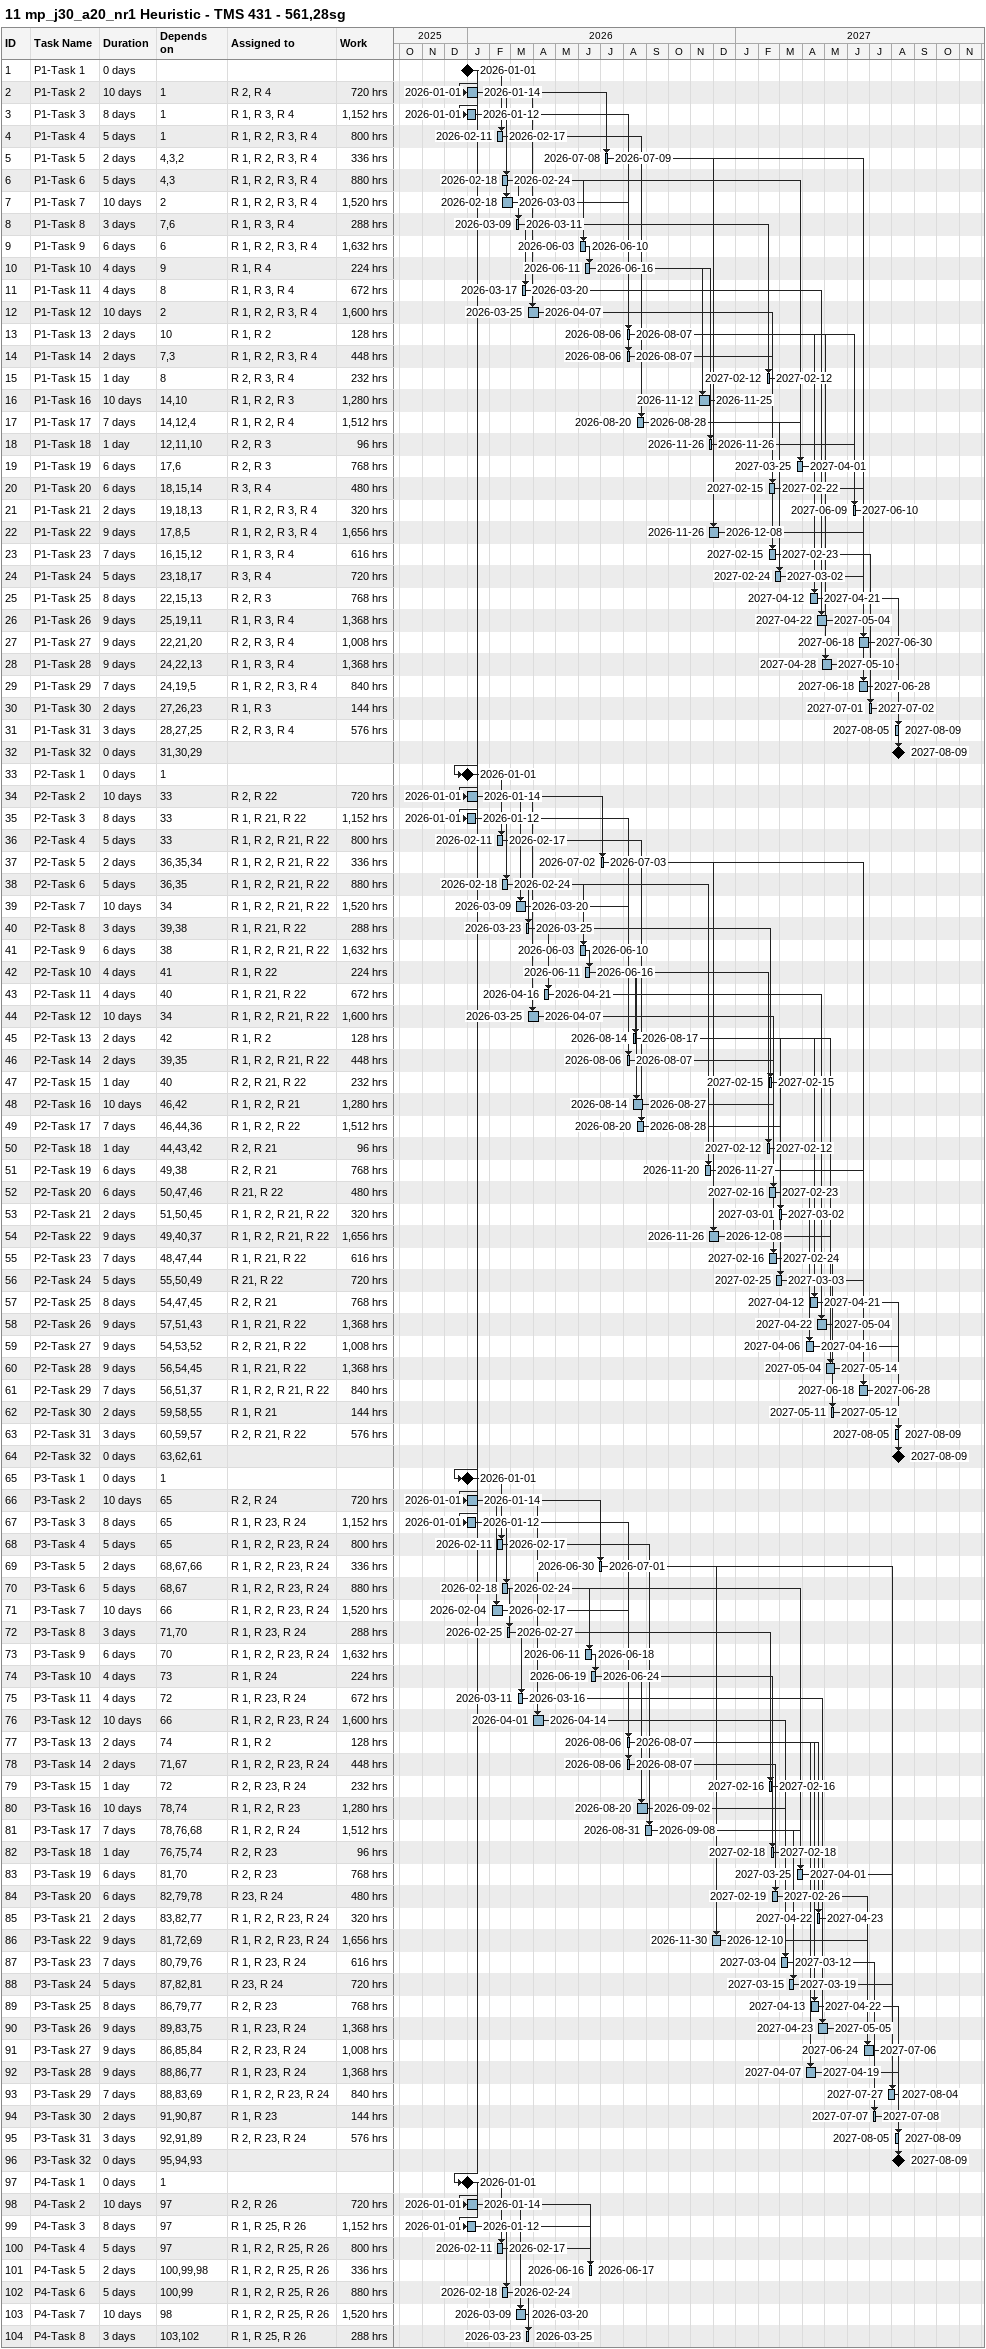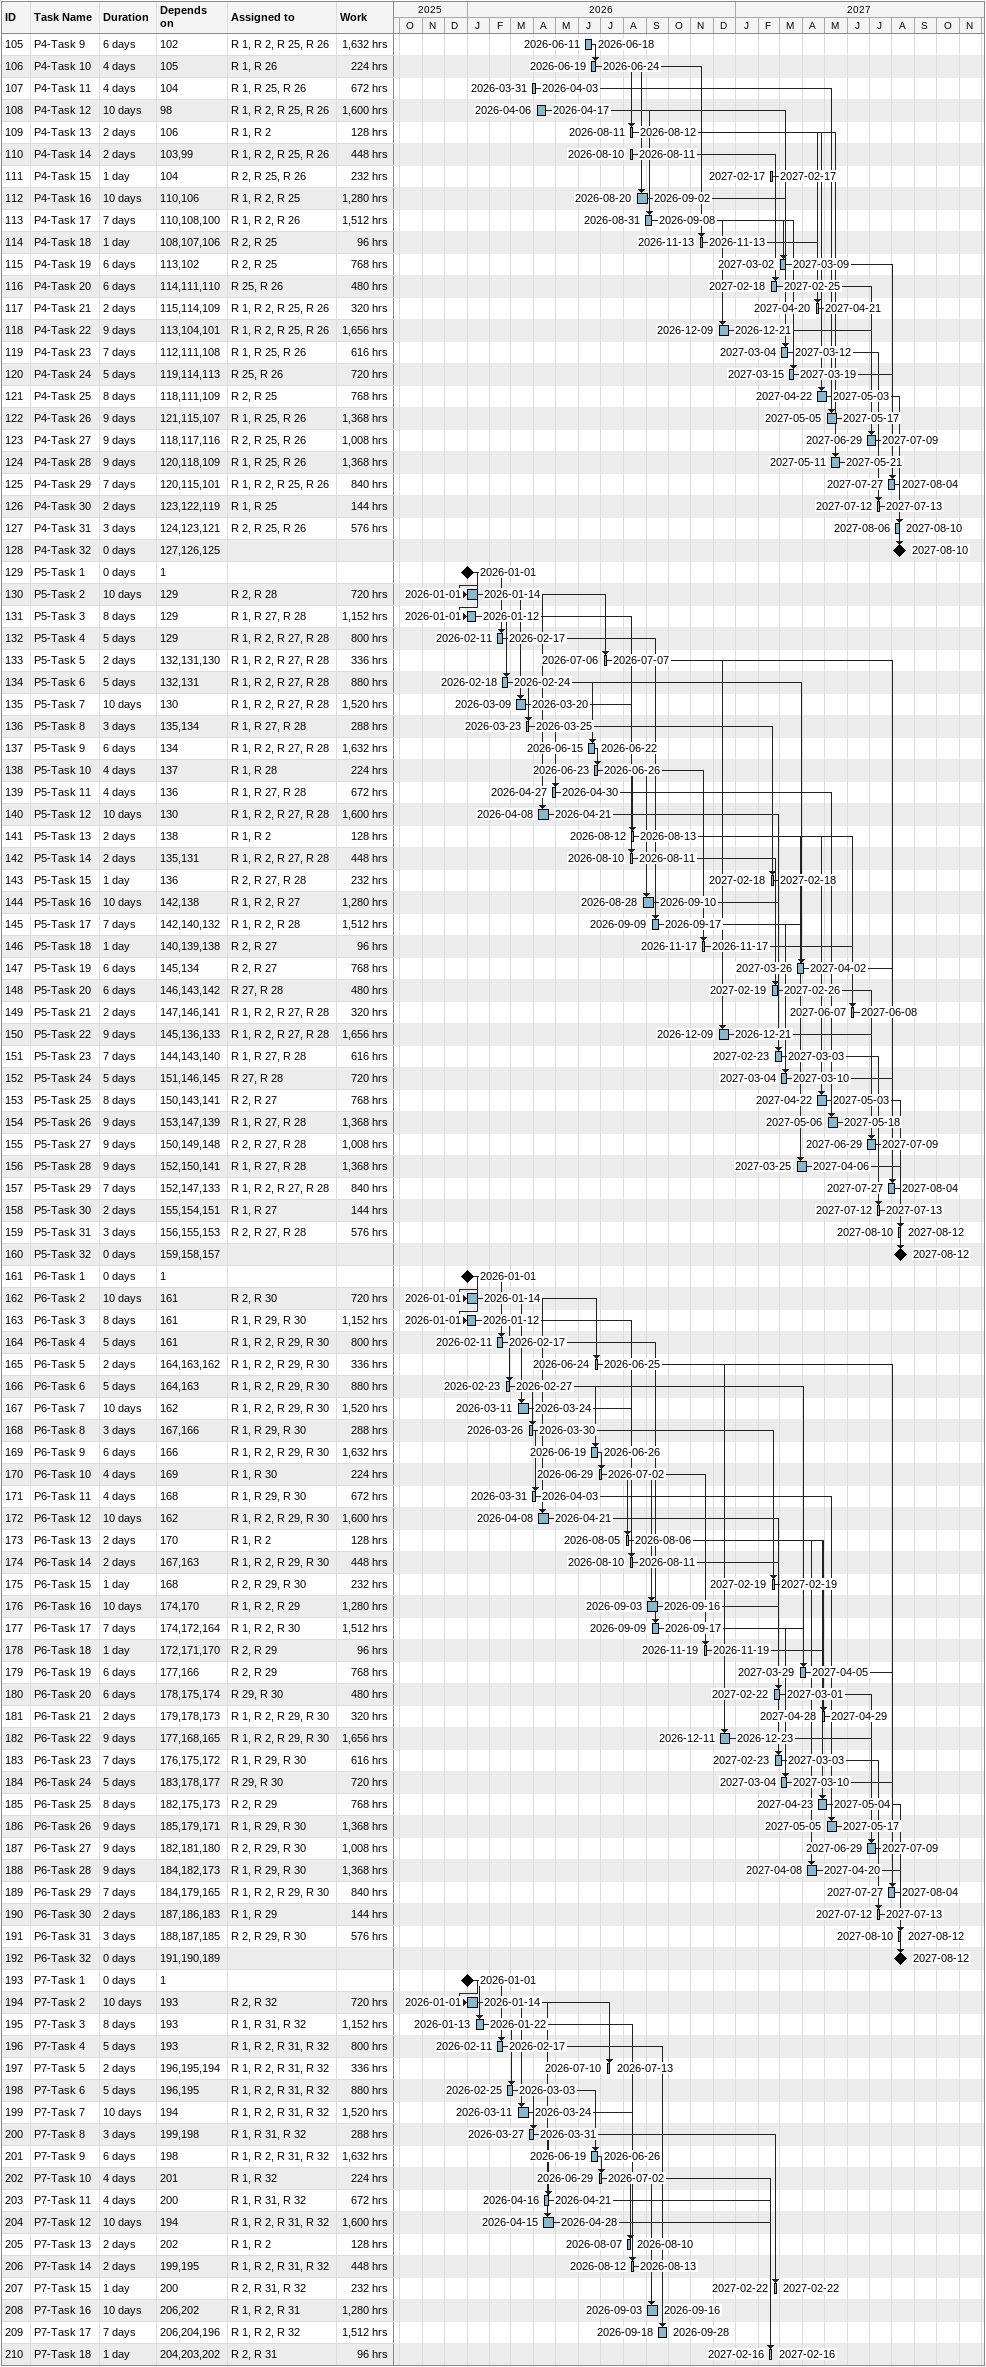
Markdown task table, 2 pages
11 mp_j30_a20_nr1 Heuristic - TMS 431 - 561,28sg

| ID | Task | Duration | Start | Finish | Predecessors | Resources | Work (h) |
|---|---|---|---|---|---|---|---|
| 1 | P1-Task 1 | 0d | 2026-01-01 | 2026-01-01 |  |  |  |
| 2 | P1-Task 2 | 10d | 2026-01-01 | 2026-01-14 | 1 | R 2, R 4 | 720 |
| 3 | P1-Task 3 | 8d | 2026-01-01 | 2026-01-12 | 1 | R 1, R 3, R 4 | 1152 |
| 4 | P1-Task 4 | 5d | 2026-02-11 | 2026-02-17 | 1 | R 1, R 2, R 3, R 4 | 800 |
| 5 | P1-Task 5 | 2d | 2026-07-08 | 2026-07-09 | 4, 3, 2 | R 1, R 2, R 3, R 4 | 336 |
| 6 | P1-Task 6 | 5d | 2026-02-18 | 2026-02-24 | 4, 3 | R 1, R 2, R 3, R 4 | 880 |
| 7 | P1-Task 7 | 10d | 2026-02-18 | 2026-03-03 | 2 | R 1, R 2, R 3, R 4 | 1520 |
| 8 | P1-Task 8 | 3d | 2026-03-09 | 2026-03-11 | 7, 6 | R 1, R 3, R 4 | 288 |
| 9 | P1-Task 9 | 6d | 2026-06-03 | 2026-06-10 | 6 | R 1, R 2, R 3, R 4 | 1632 |
| 10 | P1-Task 10 | 4d | 2026-06-11 | 2026-06-16 | 9 | R 1, R 4 | 224 |
| 11 | P1-Task 11 | 4d | 2026-03-17 | 2026-03-20 | 8 | R 1, R 3, R 4 | 672 |
| 12 | P1-Task 12 | 10d | 2026-03-25 | 2026-04-07 | 2 | R 1, R 2, R 3, R 4 | 1600 |
| 13 | P1-Task 13 | 2d | 2026-08-06 | 2026-08-07 | 10 | R 1, R 2 | 128 |
| 14 | P1-Task 14 | 2d | 2026-08-06 | 2026-08-07 | 7, 3 | R 1, R 2, R 3, R 4 | 448 |
| 15 | P1-Task 15 | 1d | 2027-02-12 | 2027-02-12 | 8 | R 2, R 3, R 4 | 232 |
| 16 | P1-Task 16 | 10d | 2026-11-12 | 2026-11-25 | 14, 10 | R 1, R 2, R 3 | 1280 |
| 17 | P1-Task 17 | 7d | 2026-08-20 | 2026-08-28 | 14, 12, 4 | R 1, R 2, R 4 | 1512 |
| 18 | P1-Task 18 | 1d | 2026-11-26 | 2026-11-26 | 12, 11, 10 | R 2, R 3 | 96 |
| 19 | P1-Task 19 | 6d | 2027-03-25 | 2027-04-01 | 17, 6 | R 2, R 3 | 768 |
| 20 | P1-Task 20 | 6d | 2027-02-15 | 2027-02-22 | 18, 15, 14 | R 3, R 4 | 480 |
| 21 | P1-Task 21 | 2d | 2027-06-09 | 2027-06-10 | 19, 18, 13 | R 1, R 2, R 3, R 4 | 320 |
| 22 | P1-Task 22 | 9d | 2026-11-26 | 2026-12-08 | 17, 8, 5 | R 1, R 2, R 3, R 4 | 1656 |
| 23 | P1-Task 23 | 7d | 2027-02-15 | 2027-02-23 | 16, 15, 12 | R 1, R 3, R 4 | 616 |
| 24 | P1-Task 24 | 5d | 2027-02-24 | 2027-03-02 | 23, 18, 17 | R 3, R 4 | 720 |
| 25 | P1-Task 25 | 8d | 2027-04-12 | 2027-04-21 | 22, 15, 13 | R 2, R 3 | 768 |
| 26 | P1-Task 26 | 9d | 2027-04-22 | 2027-05-04 | 25, 19, 11 | R 1, R 3, R 4 | 1368 |
| 27 | P1-Task 27 | 9d | 2027-06-18 | 2027-06-30 | 22, 21, 20 | R 2, R 3, R 4 | 1008 |
| 28 | P1-Task 28 | 9d | 2027-04-28 | 2027-05-10 | 24, 22, 13 | R 1, R 3, R 4 | 1368 |
| 29 | P1-Task 29 | 7d | 2027-06-18 | 2027-06-28 | 24, 19, 5 | R 1, R 2, R 3, R 4 | 840 |
| 30 | P1-Task 30 | 2d | 2027-07-01 | 2027-07-02 | 27, 26, 23 | R 1, R 3 | 144 |
| 31 | P1-Task 31 | 3d | 2027-08-05 | 2027-08-09 | 28, 27, 25 | R 2, R 3, R 4 | 576 |
| 32 | P1-Task 32 | 0d | 2027-08-09 | 2027-08-09 | 31, 30, 29 |  |  |
| 33 | P2-Task 1 | 0d | 2026-01-01 | 2026-01-01 | 1 |  |  |
| 34 | P2-Task 2 | 10d | 2026-01-01 | 2026-01-14 | 33 | R 2, R 22 | 720 |
| 35 | P2-Task 3 | 8d | 2026-01-01 | 2026-01-12 | 33 | R 1, R 21, R 22 | 1152 |
| 36 | P2-Task 4 | 5d | 2026-02-11 | 2026-02-17 | 33 | R 1, R 2, R 21, R 22 | 800 |
| 37 | P2-Task 5 | 2d | 2026-07-02 | 2026-07-03 | 36, 35, 34 | R 1, R 2, R 21, R 22 | 336 |
| 38 | P2-Task 6 | 5d | 2026-02-18 | 2026-02-24 | 36, 35 | R 1, R 2, R 21, R 22 | 880 |
| 39 | P2-Task 7 | 10d | 2026-03-09 | 2026-03-20 | 34 | R 1, R 2, R 21, R 22 | 1520 |
| 40 | P2-Task 8 | 3d | 2026-03-23 | 2026-03-25 | 39, 38 | R 1, R 21, R 22 | 288 |
| 41 | P2-Task 9 | 6d | 2026-06-03 | 2026-06-10 | 38 | R 1, R 2, R 21, R 22 | 1632 |
| 42 | P2-Task 10 | 4d | 2026-06-11 | 2026-06-16 | 41 | R 1, R 22 | 224 |
| 43 | P2-Task 11 | 4d | 2026-04-16 | 2026-04-21 | 40 | R 1, R 21, R 22 | 672 |
| 44 | P2-Task 12 | 10d | 2026-03-25 | 2026-04-07 | 34 | R 1, R 2, R 21, R 22 | 1600 |
| 45 | P2-Task 13 | 2d | 2026-08-14 | 2026-08-17 | 42 | R 1, R 2 | 128 |
| 46 | P2-Task 14 | 2d | 2026-08-06 | 2026-08-07 | 39, 35 | R 1, R 2, R 21, R 22 | 448 |
| 47 | P2-Task 15 | 1d | 2027-02-15 | 2027-02-15 | 40 | R 2, R 21, R 22 | 232 |
| 48 | P2-Task 16 | 10d | 2026-08-14 | 2026-08-27 | 46, 42 | R 1, R 2, R 21 | 1280 |
| 49 | P2-Task 17 | 7d | 2026-08-20 | 2026-08-28 | 46, 44, 36 | R 1, R 2, R 22 | 1512 |
| 50 | P2-Task 18 | 1d | 2027-02-12 | 2027-02-12 | 44, 43, 42 | R 2, R 21 | 96 |
| 51 | P2-Task 19 | 6d | 2026-11-20 | 2026-11-27 | 49, 38 | R 2, R 21 | 768 |
| 52 | P2-Task 20 | 6d | 2027-02-16 | 2027-02-23 | 50, 47, 46 | R 21, R 22 | 480 |
| 53 | P2-Task 21 | 2d | 2027-03-01 | 2027-03-02 | 51, 50, 45 | R 1, R 2, R 21, R 22 | 320 |
| 54 | P2-Task 22 | 9d | 2026-11-26 | 2026-12-08 | 49, 40, 37 | R 1, R 2, R 21, R 22 | 1656 |
| 55 | P2-Task 23 | 7d | 2027-02-16 | 2027-02-24 | 48, 47, 44 | R 1, R 21, R 22 | 616 |
| 56 | P2-Task 24 | 5d | 2027-02-25 | 2027-03-03 | 55, 50, 49 | R 21, R 22 | 720 |
| 57 | P2-Task 25 | 8d | 2027-04-12 | 2027-04-21 | 54, 47, 45 | R 2, R 21 | 768 |
| 58 | P2-Task 26 | 9d | 2027-04-22 | 2027-05-04 | 57, 51, 43 | R 1, R 21, R 22 | 1368 |
| 59 | P2-Task 27 | 9d | 2027-04-06 | 2027-04-16 | 54, 53, 52 | R 2, R 21, R 22 | 1008 |
| 60 | P2-Task 28 | 9d | 2027-05-04 | 2027-05-14 | 56, 54, 45 | R 1, R 21, R 22 | 1368 |
| 61 | P2-Task 29 | 7d | 2027-06-18 | 2027-06-28 | 56, 51, 37 | R 1, R 2, R 21, R 22 | 840 |
| 62 | P2-Task 30 | 2d | 2027-05-11 | 2027-05-12 | 59, 58, 55 | R 1, R 21 | 144 |
| 63 | P2-Task 31 | 3d | 2027-08-05 | 2027-08-09 | 60, 59, 57 | R 2, R 21, R 22 | 576 |
| 64 | P2-Task 32 | 0d | 2027-08-09 | 2027-08-09 | 63, 62, 61 |  |  |
| 65 | P3-Task 1 | 0d | 2026-01-01 | 2026-01-01 | 1 |  |  |
| 66 | P3-Task 2 | 10d | 2026-01-01 | 2026-01-14 | 65 | R 2, R 24 | 720 |
| 67 | P3-Task 3 | 8d | 2026-01-01 | 2026-01-12 | 65 | R 1, R 23, R 24 | 1152 |
| 68 | P3-Task 4 | 5d | 2026-02-11 | 2026-02-17 | 65 | R 1, R 2, R 23, R 24 | 800 |
| 69 | P3-Task 5 | 2d | 2026-06-30 | 2026-07-01 | 68, 67, 66 | R 1, R 2, R 23, R 24 | 336 |
| 70 | P3-Task 6 | 5d | 2026-02-18 | 2026-02-24 | 68, 67 | R 1, R 2, R 23, R 24 | 880 |
| 71 | P3-Task 7 | 10d | 2026-02-04 | 2026-02-17 | 66 | R 1, R 2, R 23, R 24 | 1520 |
| 72 | P3-Task 8 | 3d | 2026-02-25 | 2026-02-27 | 71, 70 | R 1, R 23, R 24 | 288 |
| 73 | P3-Task 9 | 6d | 2026-06-11 | 2026-06-18 | 70 | R 1, R 2, R 23, R 24 | 1632 |
| 74 | P3-Task 10 | 4d | 2026-06-19 | 2026-06-24 | 73 | R 1, R 24 | 224 |
| 75 | P3-Task 11 | 4d | 2026-03-11 | 2026-03-16 | 72 | R 1, R 23, R 24 | 672 |
| 76 | P3-Task 12 | 10d | 2026-04-01 | 2026-04-14 | 66 | R 1, R 2, R 23, R 24 | 1600 |
| 77 | P3-Task 13 | 2d | 2026-08-06 | 2026-08-07 | 74 | R 1, R 2 | 128 |
| 78 | P3-Task 14 | 2d | 2026-08-06 | 2026-08-07 | 71, 67 | R 1, R 2, R 23, R 24 | 448 |
| 79 | P3-Task 15 | 1d | 2027-02-16 | 2027-02-16 | 72 | R 2, R 23, R 24 | 232 |
| 80 | P3-Task 16 | 10d | 2026-08-20 | 2026-09-02 | 78, 74 | R 1, R 2, R 23 | 1280 |
| 81 | P3-Task 17 | 7d | 2026-08-31 | 2026-09-08 | 78, 76, 68 | R 1, R 2, R 24 | 1512 |
| 82 | P3-Task 18 | 1d | 2027-02-18 | 2027-02-18 | 76, 75, 74 | R 2, R 23 | 96 |
| 83 | P3-Task 19 | 6d | 2027-03-25 | 2027-04-01 | 81, 70 | R 2, R 23 | 768 |
| 84 | P3-Task 20 | 6d | 2027-02-19 | 2027-02-26 | 82, 79, 78 | R 23, R 24 | 480 |
| 85 | P3-Task 21 | 2d | 2027-04-22 | 2027-04-23 | 83, 82, 77 | R 1, R 2, R 23, R 24 | 320 |
| 86 | P3-Task 22 | 9d | 2026-11-30 | 2026-12-10 | 81, 72, 69 | R 1, R 2, R 23, R 24 | 1656 |
| 87 | P3-Task 23 | 7d | 2027-03-04 | 2027-03-12 | 80, 79, 76 | R 1, R 23, R 24 | 616 |
| 88 | P3-Task 24 | 5d | 2027-03-15 | 2027-03-19 | 87, 82, 81 | R 23, R 24 | 720 |
| 89 | P3-Task 25 | 8d | 2027-04-13 | 2027-04-22 | 86, 79, 77 | R 2, R 23 | 768 |
| 90 | P3-Task 26 | 9d | 2027-04-23 | 2027-05-05 | 89, 83, 75 | R 1, R 23, R 24 | 1368 |
| 91 | P3-Task 27 | 9d | 2027-06-24 | 2027-07-06 | 86, 85, 84 | R 2, R 23, R 24 | 1008 |
| 92 | P3-Task 28 | 9d | 2027-04-07 | 2027-04-19 | 88, 86, 77 | R 1, R 23, R 24 | 1368 |
| 93 | P3-Task 29 | 7d | 2027-07-27 | 2027-08-04 | 88, 83, 69 | R 1, R 2, R 23, R 24 | 840 |
| 94 | P3-Task 30 | 2d | 2027-07-07 | 2027-07-08 | 91, 90, 87 | R 1, R 23 | 144 |
| 95 | P3-Task 31 | 3d | 2027-08-05 | 2027-08-09 | 92, 91, 89 | R 2, R 23, R 24 | 576 |
| 96 | P3-Task 32 | 0d | 2027-08-09 | 2027-08-09 | 95, 94, 93 |  |  |
| 97 | P4-Task 1 | 0d | 2026-01-01 | 2026-01-01 | 1 |  |  |
| 98 | P4-Task 2 | 10d | 2026-01-01 | 2026-01-14 | 97 | R 2, R 26 | 720 |
| 99 | P4-Task 3 | 8d | 2026-01-01 | 2026-01-12 | 97 | R 1, R 25, R 26 | 1152 |
| 100 | P4-Task 4 | 5d | 2026-02-11 | 2026-02-17 | 97 | R 1, R 2, R 25, R 26 | 800 |
| 101 | P4-Task 5 | 2d | 2026-06-16 | 2026-06-17 | 100, 99, 98 | R 1, R 2, R 25, R 26 | 336 |
| 102 | P4-Task 6 | 5d | 2026-02-18 | 2026-02-24 | 100, 99 | R 1, R 2, R 25, R 26 | 880 |
| 103 | P4-Task 7 | 10d | 2026-03-09 | 2026-03-20 | 98 | R 1, R 2, R 25, R 26 | 1520 |
| 104 | P4-Task 8 | 3d | 2026-03-23 | 2026-03-25 | 103, 102 | R 1, R 25, R 26 | 288 |
| 105 | P4-Task 9 | 6d | 2026-06-11 | 2026-06-18 | 102 | R 1, R 2, R 25, R 26 | 1632 |
| 106 | P4-Task 10 | 4d | 2026-06-19 | 2026-06-24 | 105 | R 1, R 26 | 224 |
| 107 | P4-Task 11 | 4d | 2026-03-31 | 2026-04-03 | 104 | R 1, R 25, R 26 | 672 |
| 108 | P4-Task 12 | 10d | 2026-04-06 | 2026-04-17 | 98 | R 1, R 2, R 25, R 26 | 1600 |
| 109 | P4-Task 13 | 2d | 2026-08-11 | 2026-08-12 | 106 | R 1, R 2 | 128 |
| 110 | P4-Task 14 | 2d | 2026-08-10 | 2026-08-11 | 103, 99 | R 1, R 2, R 25, R 26 | 448 |
| 111 | P4-Task 15 | 1d | 2027-02-17 | 2027-02-17 | 104 | R 2, R 25, R 26 | 232 |
| 112 | P4-Task 16 | 10d | 2026-08-20 | 2026-09-02 | 110, 106 | R 1, R 2, R 25 | 1280 |
| 113 | P4-Task 17 | 7d | 2026-08-31 | 2026-09-08 | 110, 108, 100 | R 1, R 2, R 26 | 1512 |
| 114 | P4-Task 18 | 1d | 2026-11-13 | 2026-11-13 | 108, 107, 106 | R 2, R 25 | 96 |
| 115 | P4-Task 19 | 6d | 2027-03-02 | 2027-03-09 | 113, 102 | R 2, R 25 | 768 |
| 116 | P4-Task 20 | 6d | 2027-02-18 | 2027-02-25 | 114, 111, 110 | R 25, R 26 | 480 |
| 117 | P4-Task 21 | 2d | 2027-04-20 | 2027-04-21 | 115, 114, 109 | R 1, R 2, R 25, R 26 | 320 |
| 118 | P4-Task 22 | 9d | 2026-12-09 | 2026-12-21 | 113, 104, 101 | R 1, R 2, R 25, R 26 | 1656 |
| 119 | P4-Task 23 | 7d | 2027-03-04 | 2027-03-12 | 112, 111, 108 | R 1, R 25, R 26 | 616 |
| 120 | P4-Task 24 | 5d | 2027-03-15 | 2027-03-19 | 119, 114, 113 | R 25, R 26 | 720 |
| 121 | P4-Task 25 | 8d | 2027-04-22 | 2027-05-03 | 118, 111, 109 | R 2, R 25 | 768 |
| 122 | P4-Task 26 | 9d | 2027-05-05 | 2027-05-17 | 121, 115, 107 | R 1, R 25, R 26 | 1368 |
| 123 | P4-Task 27 | 9d | 2027-06-29 | 2027-07-09 | 118, 117, 116 | R 2, R 25, R 26 | 1008 |
| 124 | P4-Task 28 | 9d | 2027-05-11 | 2027-05-21 | 120, 118, 109 | R 1, R 25, R 26 | 1368 |
| 125 | P4-Task 29 | 7d | 2027-07-27 | 2027-08-04 | 120, 115, 101 | R 1, R 2, R 25, R 26 | 840 |
| 126 | P4-Task 30 | 2d | 2027-07-12 | 2027-07-13 | 123, 122, 119 | R 1, R 25 | 144 |
| 127 | P4-Task 31 | 3d | 2027-08-06 | 2027-08-10 | 124, 123, 121 | R 2, R 25, R 26 | 576 |
| 128 | P4-Task 32 | 0d | 2027-08-10 | 2027-08-10 | 127, 126, 125 |  |  |
| 129 | P5-Task 1 | 0d | 2026-01-01 | 2026-01-01 | 1 |  |  |
| 130 | P5-Task 2 | 10d | 2026-01-01 | 2026-01-14 | 129 | R 2, R 28 | 720 |
| 131 | P5-Task 3 | 8d | 2026-01-01 | 2026-01-12 | 129 | R 1, R 27, R 28 | 1152 |
| 132 | P5-Task 4 | 5d | 2026-02-11 | 2026-02-17 | 129 | R 1, R 2, R 27, R 28 | 800 |
| 133 | P5-Task 5 | 2d | 2026-07-06 | 2026-07-07 | 132, 131, 130 | R 1, R 2, R 27, R 28 | 336 |
| 134 | P5-Task 6 | 5d | 2026-02-18 | 2026-02-24 | 132, 131 | R 1, R 2, R 27, R 28 | 880 |
| 135 | P5-Task 7 | 10d | 2026-03-09 | 2026-03-20 | 130 | R 1, R 2, R 27, R 28 | 1520 |
| 136 | P5-Task 8 | 3d | 2026-03-23 | 2026-03-25 | 135, 134 | R 1, R 27, R 28 | 288 |
| 137 | P5-Task 9 | 6d | 2026-06-15 | 2026-06-22 | 134 | R 1, R 2, R 27, R 28 | 1632 |
| 138 | P5-Task 10 | 4d | 2026-06-23 | 2026-06-26 | 137 | R 1, R 28 | 224 |
| 139 | P5-Task 11 | 4d | 2026-04-27 | 2026-04-30 | 136 | R 1, R 27, R 28 | 672 |
| 140 | P5-Task 12 | 10d | 2026-04-08 | 2026-04-21 | 130 | R 1, R 2, R 27, R 28 | 1600 |
| 141 | P5-Task 13 | 2d | 2026-08-12 | 2026-08-13 | 138 | R 1, R 2 | 128 |
| 142 | P5-Task 14 | 2d | 2026-08-10 | 2026-08-11 | 135, 131 | R 1, R 2, R 27, R 28 | 448 |
| 143 | P5-Task 15 | 1d | 2027-02-18 | 2027-02-18 | 136 | R 2, R 27, R 28 | 232 |
| 144 | P5-Task 16 | 10d | 2026-08-28 | 2026-09-10 | 142, 138 | R 1, R 2, R 27 | 1280 |
| 145 | P5-Task 17 | 7d | 2026-09-09 | 2026-09-17 | 142, 140, 132 | R 1, R 2, R 28 | 1512 |
| 146 | P5-Task 18 | 1d | 2026-11-17 | 2026-11-17 | 140, 139, 138 | R 2, R 27 | 96 |
| 147 | P5-Task 19 | 6d | 2027-03-26 | 2027-04-02 | 145, 134 | R 2, R 27 | 768 |
| 148 | P5-Task 20 | 6d | 2027-02-19 | 2027-02-26 | 146, 143, 142 | R 27, R 28 | 480 |
| 149 | P5-Task 21 | 2d | 2027-06-07 | 2027-06-08 | 147, 146, 141 | R 1, R 2, R 27, R 28 | 320 |
| 150 | P5-Task 22 | 9d | 2026-12-09 | 2026-12-21 | 145, 136, 133 | R 1, R 2, R 27, R 28 | 1656 |
| 151 | P5-Task 23 | 7d | 2027-02-23 | 2027-03-03 | 144, 143, 140 | R 1, R 27, R 28 | 616 |
| 152 | P5-Task 24 | 5d | 2027-03-04 | 2027-03-10 | 151, 146, 145 | R 27, R 28 | 720 |
| 153 | P5-Task 25 | 8d | 2027-04-22 | 2027-05-03 | 150, 143, 141 | R 2, R 27 | 768 |
| 154 | P5-Task 26 | 9d | 2027-05-06 | 2027-05-18 | 153, 147, 139 | R 1, R 27, R 28 | 1368 |
| 155 | P5-Task 27 | 9d | 2027-06-29 | 2027-07-09 | 150, 149, 148 | R 2, R 27, R 28 | 1008 |
| 156 | P5-Task 28 | 9d | 2027-03-25 | 2027-04-06 | 152, 150, 141 | R 1, R 27, R 28 | 1368 |
| 157 | P5-Task 29 | 7d | 2027-07-27 | 2027-08-04 | 152, 147, 133 | R 1, R 2, R 27, R 28 | 840 |
| 158 | P5-Task 30 | 2d | 2027-07-12 | 2027-07-13 | 155, 154, 151 | R 1, R 27 | 144 |
| 159 | P5-Task 31 | 3d | 2027-08-10 | 2027-08-12 | 156, 155, 153 | R 2, R 27, R 28 | 576 |
| 160 | P5-Task 32 | 0d | 2027-08-12 | 2027-08-12 | 159, 158, 157 |  |  |
| 161 | P6-Task 1 | 0d | 2026-01-01 | 2026-01-01 | 1 |  |  |
| 162 | P6-Task 2 | 10d | 2026-01-01 | 2026-01-14 | 161 | R 2, R 30 | 720 |
| 163 | P6-Task 3 | 8d | 2026-01-01 | 2026-01-12 | 161 | R 1, R 29, R 30 | 1152 |
| 164 | P6-Task 4 | 5d | 2026-02-11 | 2026-02-17 | 161 | R 1, R 2, R 29, R 30 | 800 |
| 165 | P6-Task 5 | 2d | 2026-06-24 | 2026-06-25 | 164, 163, 162 | R 1, R 2, R 29, R 30 | 336 |
| 166 | P6-Task 6 | 5d | 2026-02-23 | 2026-02-27 | 164, 163 | R 1, R 2, R 29, R 30 | 880 |
| 167 | P6-Task 7 | 10d | 2026-03-11 | 2026-03-24 | 162 | R 1, R 2, R 29, R 30 | 1520 |
| 168 | P6-Task 8 | 3d | 2026-03-26 | 2026-03-30 | 167, 166 | R 1, R 29, R 30 | 288 |
| 169 | P6-Task 9 | 6d | 2026-06-19 | 2026-06-26 | 166 | R 1, R 2, R 29, R 30 | 1632 |
| 170 | P6-Task 10 | 4d | 2026-06-29 | 2026-07-02 | 169 | R 1, R 30 | 224 |
| 171 | P6-Task 11 | 4d | 2026-03-31 | 2026-04-03 | 168 | R 1, R 29, R 30 | 672 |
| 172 | P6-Task 12 | 10d | 2026-04-08 | 2026-04-21 | 162 | R 1, R 2, R 29, R 30 | 1600 |
| 173 | P6-Task 13 | 2d | 2026-08-05 | 2026-08-06 | 170 | R 1, R 2 | 128 |
| 174 | P6-Task 14 | 2d | 2026-08-10 | 2026-08-11 | 167, 163 | R 1, R 2, R 29, R 30 | 448 |
| 175 | P6-Task 15 | 1d | 2027-02-19 | 2027-02-19 | 168 | R 2, R 29, R 30 | 232 |
| 176 | P6-Task 16 | 10d | 2026-09-03 | 2026-09-16 | 174, 170 | R 1, R 2, R 29 | 1280 |
| 177 | P6-Task 17 | 7d | 2026-09-09 | 2026-09-17 | 174, 172, 164 | R 1, R 2, R 30 | 1512 |
| 178 | P6-Task 18 | 1d | 2026-11-19 | 2026-11-19 | 172, 171, 170 | R 2, R 29 | 96 |
| 179 | P6-Task 19 | 6d | 2027-03-29 | 2027-04-05 | 177, 166 | R 2, R 29 | 768 |
| 180 | P6-Task 20 | 6d | 2027-02-22 | 2027-03-01 | 178, 175, 174 | R 29, R 30 | 480 |
| 181 | P6-Task 21 | 2d | 2027-04-28 | 2027-04-29 | 179, 178, 173 | R 1, R 2, R 29, R 30 | 320 |
| 182 | P6-Task 22 | 9d | 2026-12-11 | 2026-12-23 | 177, 168, 165 | R 1, R 2, R 29, R 30 | 1656 |
| 183 | P6-Task 23 | 7d | 2027-02-23 | 2027-03-03 | 176, 175, 172 | R 1, R 29, R 30 | 616 |
| 184 | P6-Task 24 | 5d | 2027-03-04 | 2027-03-10 | 183, 178, 177 | R 29, R 30 | 720 |
| 185 | P6-Task 25 | 8d | 2027-04-23 | 2027-05-04 | 182, 175, 173 | R 2, R 29 | 768 |
| 186 | P6-Task 26 | 9d | 2027-05-05 | 2027-05-17 | 185, 179, 171 | R 1, R 29, R 30 | 1368 |
| 187 | P6-Task 27 | 9d | 2027-06-29 | 2027-07-09 | 182, 181, 180 | R 2, R 29, R 30 | 1008 |
| 188 | P6-Task 28 | 9d | 2027-04-08 | 2027-04-20 | 184, 182, 173 | R 1, R 29, R 30 | 1368 |
| 189 | P6-Task 29 | 7d | 2027-07-27 | 2027-08-04 | 184, 179, 165 | R 1, R 2, R 29, R 30 | 840 |
| 190 | P6-Task 30 | 2d | 2027-07-12 | 2027-07-13 | 187, 186, 183 | R 1, R 29 | 144 |
| 191 | P6-Task 31 | 3d | 2027-08-10 | 2027-08-12 | 188, 187, 185 | R 2, R 29, R 30 | 576 |
| 192 | P6-Task 32 | 0d | 2027-08-12 | 2027-08-12 | 191, 190, 189 |  |  |
| 193 | P7-Task 1 | 0d | 2026-01-01 | 2026-01-01 | 1 |  |  |
| 194 | P7-Task 2 | 10d | 2026-01-01 | 2026-01-14 | 193 | R 2, R 32 | 720 |
| 195 | P7-Task 3 | 8d | 2026-01-13 | 2026-01-22 | 193 | R 1, R 31, R 32 | 1152 |
| 196 | P7-Task 4 | 5d | 2026-02-11 | 2026-02-17 | 193 | R 1, R 2, R 31, R 32 | 800 |
| 197 | P7-Task 5 | 2d | 2026-07-10 | 2026-07-13 | 196, 195, 194 | R 1, R 2, R 31, R 32 | 336 |
| 198 | P7-Task 6 | 5d | 2026-02-25 | 2026-03-03 | 196, 195 | R 1, R 2, R 31, R 32 | 880 |
| 199 | P7-Task 7 | 10d | 2026-03-11 | 2026-03-24 | 194 | R 1, R 2, R 31, R 32 | 1520 |
| 200 | P7-Task 8 | 3d | 2026-03-27 | 2026-03-31 | 199, 198 | R 1, R 31, R 32 | 288 |
| 201 | P7-Task 9 | 6d | 2026-06-19 | 2026-06-26 | 198 | R 1, R 2, R 31, R 32 | 1632 |
| 202 | P7-Task 10 | 4d | 2026-06-29 | 2026-07-02 | 201 | R 1, R 32 | 224 |
| 203 | P7-Task 11 | 4d | 2026-04-16 | 2026-04-21 | 200 | R 1, R 31, R 32 | 672 |
| 204 | P7-Task 12 | 10d | 2026-04-15 | 2026-04-28 | 194 | R 1, R 2, R 31, R 32 | 1600 |
| 205 | P7-Task 13 | 2d | 2026-08-07 | 2026-08-10 | 202 | R 1, R 2 | 128 |
| 206 | P7-Task 14 | 2d | 2026-08-12 | 2026-08-13 | 199, 195 | R 1, R 2, R 31, R 32 | 448 |
| 207 | P7-Task 15 | 1d | 2027-02-22 | 2027-02-22 | 200 | R 2, R 31, R 32 | 232 |
| 208 | P7-Task 16 | 10d | 2026-09-03 | 2026-09-16 | 206, 202 | R 1, R 2, R 31 | 1280 |
| 209 | P7-Task 17 | 7d | 2026-09-18 | 2026-09-28 | 206, 204, 196 | R 1, R 2, R 32 | 1512 |
| 210 | P7-Task 18 | 1d | 2027-02-16 | 2027-02-16 | 204, 203, 202 | R 2, R 31 | 96 |
